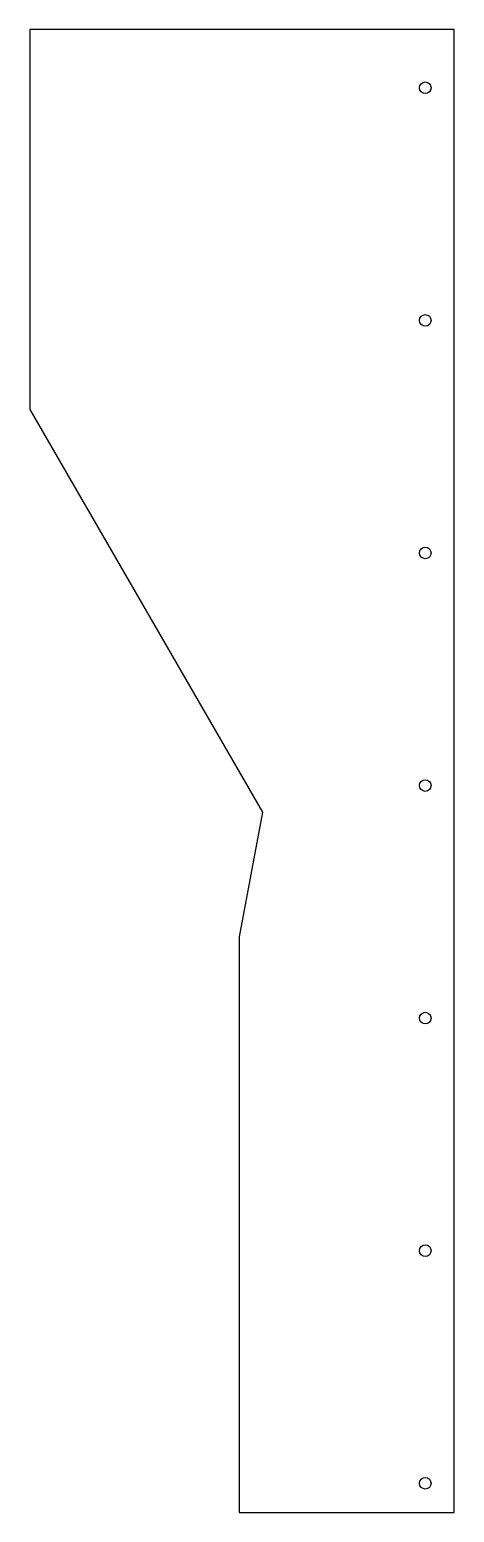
# Model space of a CAD drawing. Header units: metres. Extents: x -315 to 50, y 25 to 1300.
import ezdxf

# ---------------------------------------------------------------- set-up
doc = ezdxf.new("R2010")
doc.units = ezdxf.units.M

msp = doc.modelspace()

# ---------------------------------------------------------------- linework, layer by layer
for p, q in [((50, 1300), (-315, 1300)), ((-315, 1300), (-315, 973.41)), ((50, 25), (50, 1300)), ((20, 1250), (20.3806, 1251.91)), ((20.3806, 1248.09), (20, 1250)), ((20.3806, 1251.91), (21.4645, 1253.54)), ((21.4645, 1253.54), (23.0866, 1254.62)), ((23.0866, 1254.62), (25, 1255)), ((25, 1255), (26.9134, 1254.62)), ((26.9134, 1254.62), (28.5355, 1253.54)), ((28.5355, 1253.54), (29.6194, 1251.91)), ((29.6194, 1251.91), (30, 1250)), ((30, 1250), (29.6194, 1248.09)), ((21.4645, 1246.46), (20.3806, 1248.09)), ((23.0866, 1245.38), (21.4645, 1246.46)), ((25, 1245), (23.0866, 1245.38)), ((26.9134, 1245.38), (25, 1245)), ((28.5355, 1246.46), (26.9134, 1245.38)), ((29.6194, 1248.09), (28.5355, 1246.46)), ((20, 1050), (20.3806, 1051.91)), ((20.3806, 1048.09), (20, 1050)), ((20.3806, 1051.91), (21.4645, 1053.54)), ((21.4645, 1046.46), (20.3806, 1048.09)), ((21.4645, 1053.54), (23.0866, 1054.62)), ((23.0866, 1045.38), (21.4645, 1046.46)), ((23.0866, 1054.62), (25, 1055)), ((25, 1055), (26.9134, 1054.62)), ((26.9134, 1054.62), (28.5355, 1053.54)), ((28.5355, 1046.46), (26.9134, 1045.38)), ((28.5355, 1053.54), (29.6194, 1051.91)), ((29.6194, 1048.09), (28.5355, 1046.46)), ((29.6194, 1051.91), (30, 1050)), ((30, 1050), (29.6194, 1048.09)), ((25, 1045), (23.0866, 1045.38)), ((26.9134, 1045.38), (25, 1045)), ((-315, 973.41), (-115, 627)), ((21.4645, 853.536), (23.0866, 854.619)), ((23.0866, 854.619), (25, 855)), ((25, 855), (26.9134, 854.619)), ((26.9134, 854.619), (28.5355, 853.536)), ((20, 850), (20.3806, 851.913)), ((20.3806, 848.087), (20, 850)), ((20.3806, 851.913), (21.4645, 853.536)), ((21.4645, 846.464), (20.3806, 848.087)), ((23.0866, 845.381), (21.4645, 846.464)), ((25, 845), (23.0866, 845.381)), ((26.9134, 845.381), (25, 845)), ((28.5355, 846.464), (26.9134, 845.381)), ((28.5355, 853.536), (29.6194, 851.913)), ((29.6194, 848.087), (28.5355, 846.464)), ((29.6194, 851.913), (30, 850)), ((30, 850), (29.6194, 848.087)), ((20, 650), (20.3806, 651.913)), ((20.3806, 651.913), (21.4645, 653.536)), ((21.4645, 653.536), (23.0866, 654.619)), ((23.0866, 654.619), (25, 655)), ((25, 655), (26.9134, 654.619)), ((26.9134, 654.619), (28.5355, 653.536)), ((28.5355, 653.536), (29.6194, 651.913)), ((29.6194, 651.913), (30, 650)), ((20.3806, 648.087), (20, 650)), ((21.4645, 646.464), (20.3806, 648.087)), ((23.0866, 645.381), (21.4645, 646.464)), ((25, 645), (23.0866, 645.381)), ((26.9134, 645.381), (25, 645)), ((28.5355, 646.464), (26.9134, 645.381)), ((29.6194, 648.087), (28.5355, 646.464)), ((30, 650), (29.6194, 648.087)), ((-115, 627), (-135, 520)), ((-135, 520), (-135, 25)), ((20, 450), (20.3806, 451.913)), ((20.3806, 448.087), (20, 450)), ((20.3806, 451.913), (21.4645, 453.536)), ((21.4645, 446.464), (20.3806, 448.087)), ((21.4645, 453.536), (23.0866, 454.619)), ((23.0866, 445.381), (21.4645, 446.464)), ((23.0866, 454.619), (25, 455)), ((25, 455), (26.9134, 454.619)), ((26.9134, 454.619), (28.5355, 453.536)), ((28.5355, 446.464), (26.9134, 445.381)), ((28.5355, 453.536), (29.6194, 451.913)), ((29.6194, 448.087), (28.5355, 446.464)), ((29.6194, 451.913), (30, 450)), ((30, 450), (29.6194, 448.087)), ((25, 445), (23.0866, 445.381)), ((26.9134, 445.381), (25, 445)), ((23.0866, 254.619), (25, 255)), ((25, 255), (26.9134, 254.619)), ((20, 250), (20.3806, 251.913)), ((20.3806, 248.087), (20, 250)), ((20.3806, 251.913), (21.4645, 253.536)), ((21.4645, 246.464), (20.3806, 248.087)), ((21.4645, 253.536), (23.0866, 254.619)), ((23.0866, 245.381), (21.4645, 246.464)), ((25, 245), (23.0866, 245.381)), ((26.9134, 245.381), (25, 245)), ((26.9134, 254.619), (28.5355, 253.536)), ((28.5355, 246.464), (26.9134, 245.381)), ((28.5355, 253.536), (29.6194, 251.913)), ((29.6194, 248.087), (28.5355, 246.464)), ((29.6194, 251.913), (30, 250)), ((30, 250), (29.6194, 248.087)), ((20, 50), (20.3806, 51.9134)), ((20.3806, 51.9134), (21.4645, 53.5355)), ((21.4645, 53.5355), (23.0866, 54.6194)), ((23.0866, 54.6194), (25, 55)), ((25, 55), (26.9134, 54.6194)), ((26.9134, 54.6194), (28.5355, 53.5355)), ((28.5355, 53.5355), (29.6194, 51.9134)), ((29.6194, 51.9134), (30, 50)), ((20.3806, 48.0866), (20, 50)), ((21.4645, 46.4645), (20.3806, 48.0866)), ((23.0866, 45.3806), (21.4645, 46.4645)), ((25, 45), (23.0866, 45.3806)), ((26.9134, 45.3806), (25, 45)), ((28.5355, 46.4645), (26.9134, 45.3806)), ((29.6194, 48.0866), (28.5355, 46.4645)), ((30, 50), (29.6194, 48.0866)), ((-135, 25), (50, 25))]:
    msp.add_line(p, q)

doc.saveas('drawing.dxf')
